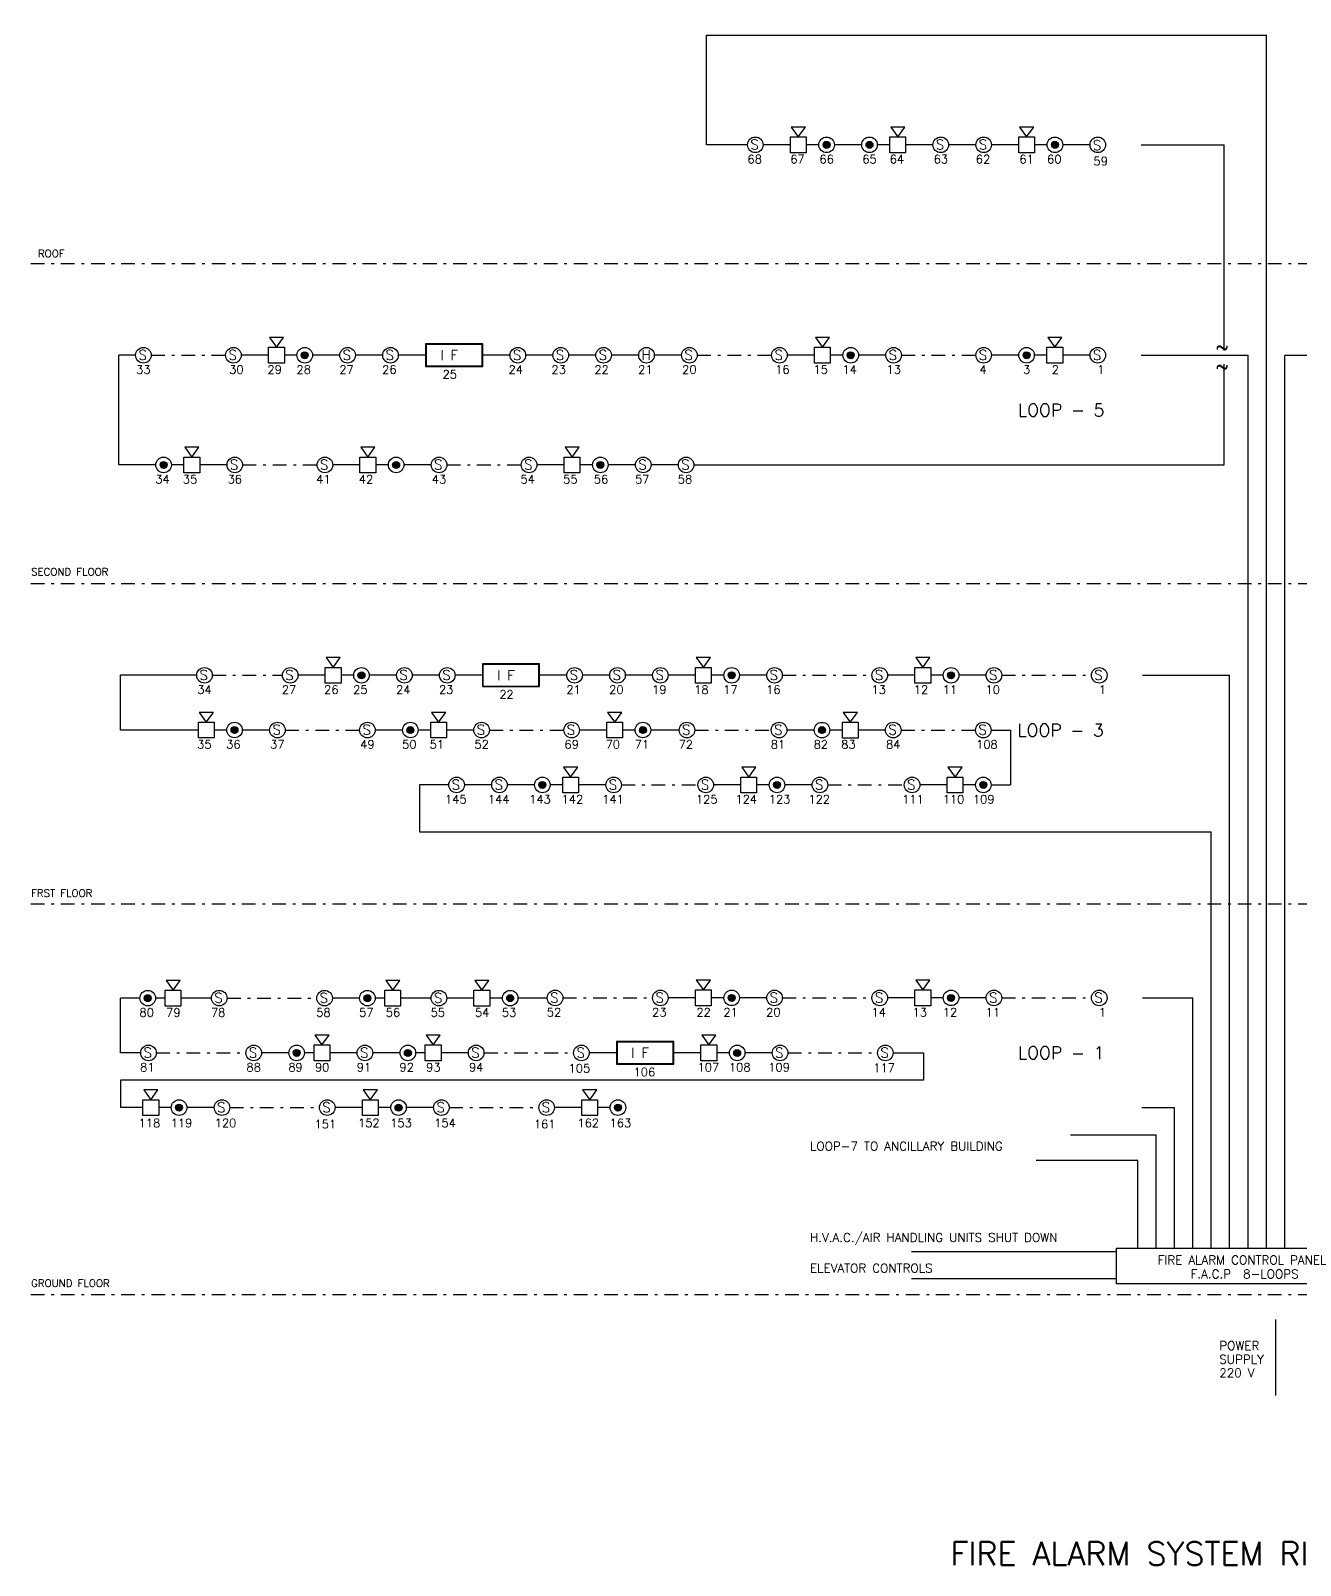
# Model space of a CAD drawing. Extents: x -203182.1 to -203089.7, y 65420 to 65476.
# Drawn here: x -203182.1 to -203135.9, y 65420 to 65476 of the extents above; entities that cross this region are included whole.
import ezdxf
from ezdxf.enums import TextEntityAlignment as Align

# ---------------------------------------------------------------- set-up
doc = ezdxf.new("R2010")
doc.units = 0
doc.header["$MEASUREMENT"] = 0
doc.linetypes.add('DASHDOT', pattern=[1, 0.5, -0.25, 0, -0.25])
doc.layers.get('0').update_dxf_attribs({"linetype": 'CONTINUOUS'})
for name, color, linetype in [('DOOR-NO', 5, 'CONTINUOUS'), ('E-CLINE', 2, 'CONTINUOUS'), ('E-FIRE', 4, 'CONTINUOUS'), ('FA', 100, 'CONTINUOUS'), ('LAYER1', 2, 'CONTINUOUS')]:
    doc.layers.add(name, color=color, linetype=linetype)
doc.styles.add('ROMANS', font='ROMANS.shx', dxfattribs={"height": 200})

# ---------------------------------------------------------------- blocks, each defined once
blk = doc.blocks.new('MCP')
at = {"color": 5}
for p, q in [((-88, -9), (9, 88)), ((-82, 33), (-33, 82)), ((-80, -36), (36, 80)), ((-66, -58), (58, 66)), ((-47, -74), (74, 47)), ((-23, -85), (85, 23)), ((10, -88), (88, -10))]:
    blk.add_line(p, q, dxfattribs=at)
at = {"layer": 'E-FIRE'}
blk.add_circle((0, 0), 197, dxfattribs=at)
at = {"layer": 'E-FIRE', "color": 4}
blk.add_circle((0, 0), 88.1, dxfattribs=at)

msp = doc.modelspace()

# ---------------------------------------------------------------- linework, layer by layer
at = {"layer": 'DOOR-NO', "color": 4}
for p, q in [((-203172.435, 65464.127), (-203172.894, 65464.127)), ((-203152.532, 65464.127), (-203152.991, 65464.127)), ((-203169.103, 65460.128), (-203169.562, 65460.128)), ((-203161.658, 65460.128), (-203162.117, 65460.128)), ((-203170.366, 65452.46), (-203170.825, 65452.46)), ((-203156.872, 65452.46), (-203157.331, 65452.46)), ((-203148.873, 65452.46), (-203149.332, 65452.46)), ((-203160.105, 65450.465), (-203160.564, 65450.465)), ((-203155.218, 65448.465), (-203155.677, 65448.465)), ((-203147.698, 65448.465), (-203148.157, 65448.465)), ((-203156.872, 65440.702), (-203157.331, 65440.702)), ((-203148.873, 65440.702), (-203149.332, 65440.702)), ((-203177.015, 65436.703), (-203177.474, 65436.703)), ((-203169.016, 65436.703), (-203169.475, 65436.703)), ((-203161.016, 65436.703), (-203161.475, 65436.703))]:
    msp.add_line(p, q, dxfattribs=at)
at = {"layer": 'E-FIRE', "color": 4}
for p, q in [((-203167.745, 65464.54), (-203167.745, 65463.714)), ((-203165.662, 65464.54), (-203167.745, 65464.54)), ((-203167.724, 65464.519), (-203167.724, 65463.736)), ((-203165.684, 65464.519), (-203167.724, 65464.519)), ((-203165.684, 65463.736), (-203165.684, 65464.519)), ((-203165.662, 65463.714), (-203165.662, 65464.54)), ((-203167.745, 65463.714), (-203165.662, 65463.714)), ((-203167.724, 65463.736), (-203165.684, 65463.736)), ((-203163.593, 65452.873), (-203165.676, 65452.873)), ((-203165.676, 65452.873), (-203165.676, 65452.047)), ((-203163.615, 65452.852), (-203165.655, 65452.852)), ((-203165.655, 65452.852), (-203165.655, 65452.068)), ((-203163.615, 65452.068), (-203163.615, 65452.852)), ((-203163.593, 65452.047), (-203163.593, 65452.873)), ((-203165.676, 65452.047), (-203163.593, 65452.047)), ((-203165.655, 65452.068), (-203163.615, 65452.068)), ((-203160.784, 65439.11), (-203160.784, 65438.284)), ((-203158.702, 65439.11), (-203160.784, 65439.11)), ((-203160.763, 65439.089), (-203160.763, 65438.306)), ((-203158.723, 65439.089), (-203160.763, 65439.089)), ((-203158.723, 65438.306), (-203158.723, 65439.089)), ((-203158.702, 65438.284), (-203158.702, 65439.11)), ((-203160.784, 65438.284), (-203158.702, 65438.284)), ((-203160.763, 65438.306), (-203158.723, 65438.306))]:
    msp.add_line(p, q, dxfattribs=at)
at = {"layer": 'E-FIRE'}
for points in [[(-203154.158, 65472.084), (-203153.899, 65472.438), (-203154.415, 65472.438), (-203154.158, 65472.084)], [(-203150.533, 65472.084), (-203150.274, 65472.438), (-203150.79, 65472.438), (-203150.533, 65472.084)], [(-203145.834, 65472.084), (-203145.575, 65472.438), (-203146.091, 65472.438), (-203145.834, 65472.084)], [(-203153.87, 65471.508), (-203154.446, 65471.508), (-203154.446, 65472.084), (-203153.87, 65472.084)], [(-203150.245, 65471.508), (-203150.821, 65471.508), (-203150.821, 65472.084), (-203150.245, 65472.084)], [(-203145.546, 65471.508), (-203146.122, 65471.508), (-203146.122, 65472.084), (-203145.546, 65472.084)], [(-203173.182, 65464.415), (-203172.924, 65464.77), (-203173.439, 65464.77), (-203173.182, 65464.415)], [(-203153.279, 65464.415), (-203153.02, 65464.77), (-203153.536, 65464.77), (-203153.279, 65464.415)], [(-203144.807, 65464.415), (-203144.549, 65464.77), (-203145.064, 65464.77), (-203144.807, 65464.415)], [(-203172.894, 65463.839), (-203173.47, 65463.839), (-203173.47, 65464.415), (-203172.894, 65464.415)], [(-203152.991, 65463.839), (-203153.567, 65463.839), (-203153.567, 65464.415), (-203152.991, 65464.415)], [(-203144.519, 65463.839), (-203145.095, 65463.839), (-203145.095, 65464.415), (-203144.519, 65464.415)], [(-203176.268, 65460.416), (-203176.009, 65460.771), (-203176.525, 65460.771), (-203176.268, 65460.416)], [(-203169.85, 65460.416), (-203169.591, 65460.771), (-203170.107, 65460.771), (-203169.85, 65460.416)], [(-203162.405, 65460.416), (-203162.146, 65460.771), (-203162.662, 65460.771), (-203162.405, 65460.416)], [(-203175.98, 65459.84), (-203176.556, 65459.84), (-203176.556, 65460.416), (-203175.98, 65460.416)], [(-203169.562, 65459.84), (-203170.138, 65459.84), (-203170.138, 65460.416), (-203169.562, 65460.416)], [(-203162.117, 65459.84), (-203162.693, 65459.84), (-203162.693, 65460.416), (-203162.117, 65460.416)], [(-203170.825, 65452.172), (-203171.401, 65452.172), (-203171.401, 65452.748), (-203170.825, 65452.748)], [(-203171.113, 65452.748), (-203170.855, 65453.103), (-203171.37, 65453.103), (-203171.113, 65452.748)], [(-203157.331, 65452.172), (-203157.907, 65452.172), (-203157.907, 65452.748), (-203157.331, 65452.748)], [(-203157.619, 65452.748), (-203157.361, 65453.103), (-203157.876, 65453.103), (-203157.619, 65452.748)], [(-203149.332, 65452.172), (-203149.908, 65452.172), (-203149.908, 65452.748), (-203149.332, 65452.748)], [(-203149.62, 65452.748), (-203149.361, 65453.103), (-203149.877, 65453.103), (-203149.62, 65452.748)], [(-203175.742, 65450.753), (-203175.483, 65451.108), (-203175.999, 65451.108), (-203175.742, 65450.753)], [(-203167.27, 65450.753), (-203167.012, 65451.108), (-203167.527, 65451.108), (-203167.27, 65450.753)], [(-203160.852, 65450.753), (-203160.594, 65451.108), (-203161.109, 65451.108), (-203160.852, 65450.753)], [(-203152.264, 65450.75), (-203152.005, 65451.105), (-203152.521, 65451.105), (-203152.264, 65450.75)], [(-203175.454, 65450.177), (-203176.03, 65450.177), (-203176.03, 65450.753), (-203175.454, 65450.753)], [(-203166.982, 65450.177), (-203167.558, 65450.177), (-203167.558, 65450.753), (-203166.982, 65450.753)], [(-203160.564, 65450.177), (-203161.14, 65450.177), (-203161.14, 65450.753), (-203160.564, 65450.753)], [(-203151.976, 65450.174), (-203152.552, 65450.174), (-203152.552, 65450.75), (-203151.976, 65450.75)], [(-203162.458, 65448.753), (-203162.199, 65449.107), (-203162.715, 65449.107), (-203162.458, 65448.753)], [(-203155.965, 65448.753), (-203155.706, 65449.107), (-203156.222, 65449.107), (-203155.965, 65448.753)], [(-203148.445, 65448.753), (-203148.186, 65449.107), (-203148.702, 65449.107), (-203148.445, 65448.753)], [(-203162.17, 65448.177), (-203162.746, 65448.177), (-203162.746, 65448.753), (-203162.17, 65448.753)], [(-203155.677, 65448.177), (-203156.253, 65448.177), (-203156.253, 65448.753), (-203155.677, 65448.753)], [(-203148.157, 65448.177), (-203148.733, 65448.177), (-203148.733, 65448.753), (-203148.157, 65448.753)], [(-203176.95, 65440.98), (-203176.691, 65441.334), (-203177.207, 65441.334), (-203176.95, 65440.98)], [(-203168.943, 65440.98), (-203168.684, 65441.334), (-203169.2, 65441.334), (-203168.943, 65440.98)], [(-203165.693, 65440.98), (-203165.434, 65441.334), (-203165.95, 65441.334), (-203165.693, 65440.98)], [(-203157.331, 65440.414), (-203157.907, 65440.414), (-203157.907, 65440.99), (-203157.331, 65440.99)], [(-203157.619, 65440.99), (-203157.361, 65441.344), (-203157.876, 65441.344), (-203157.619, 65440.99)], [(-203149.332, 65440.414), (-203149.908, 65440.414), (-203149.908, 65440.99), (-203149.332, 65440.99)], [(-203149.62, 65440.99), (-203149.361, 65441.344), (-203149.877, 65441.344), (-203149.62, 65440.99)], [(-203176.662, 65440.404), (-203177.238, 65440.404), (-203177.238, 65440.98), (-203176.662, 65440.98)], [(-203168.655, 65440.404), (-203169.231, 65440.404), (-203169.231, 65440.98), (-203168.655, 65440.98)], [(-203165.405, 65440.404), (-203165.981, 65440.404), (-203165.981, 65440.98), (-203165.405, 65440.98)], [(-203171.523, 65438.985), (-203171.265, 65439.34), (-203171.78, 65439.34), (-203171.523, 65438.985)], [(-203167.469, 65438.985), (-203167.21, 65439.34), (-203167.726, 65439.34), (-203167.469, 65438.985)], [(-203157.418, 65438.985), (-203157.159, 65439.34), (-203157.675, 65439.34), (-203157.418, 65438.985)], [(-203171.235, 65438.409), (-203171.811, 65438.409), (-203171.811, 65438.985), (-203171.235, 65438.985)], [(-203167.181, 65438.409), (-203167.757, 65438.409), (-203167.757, 65438.985), (-203167.181, 65438.985)], [(-203157.13, 65438.409), (-203157.706, 65438.409), (-203157.706, 65438.985), (-203157.13, 65438.985)], [(-203177.762, 65436.991), (-203177.503, 65437.345), (-203178.019, 65437.345), (-203177.762, 65436.991)], [(-203169.763, 65436.991), (-203169.504, 65437.345), (-203170.02, 65437.345), (-203169.763, 65436.991)], [(-203161.763, 65436.991), (-203161.505, 65437.345), (-203162.02, 65437.345), (-203161.763, 65436.991)], [(-203177.474, 65436.415), (-203178.05, 65436.415), (-203178.05, 65436.991), (-203177.474, 65436.991)], [(-203169.475, 65436.415), (-203170.051, 65436.415), (-203170.051, 65436.991), (-203169.475, 65436.991)], [(-203161.475, 65436.415), (-203162.051, 65436.415), (-203162.051, 65436.991), (-203161.475, 65436.991)]]:
    msp.add_lwpolyline(points, close=True, dxfattribs=at)
at = {"layer": 'E-FIRE', "color": 4}
for centre in [(-203155.725, 65471.796), (-203148.965, 65471.796), (-203147.402, 65471.796), (-203143.24, 65471.796), (-203178.033, 65464.127), (-203174.75, 65464.127), (-203170.588, 65464.127), (-203169.025, 65464.127), (-203164.383, 65464.127), (-203162.819, 65464.127), (-203161.256, 65464.127), (-203159.692, 65464.127), (-203158.129, 65464.127), (-203154.846, 65464.127), (-203150.684, 65464.127), (-203147.402, 65464.127), (-203143.24, 65464.127), (-203174.7, 65460.128), (-203171.417, 65460.128), (-203167.255, 65460.128), (-203163.973, 65460.128), (-203159.811, 65460.128), (-203158.247, 65460.128), (-203175.805, 65452.46), (-203172.681, 65452.46), (-203168.519, 65452.46), (-203166.956, 65452.46), (-203162.314, 65452.46), (-203160.75, 65452.46), (-203159.187, 65452.46), (-203155.025, 65452.46), (-203151.188, 65452.46), (-203147.026, 65452.46), (-203143.188, 65452.46), (-203173.147, 65450.465), (-203169.865, 65450.465), (-203165.703, 65450.465), (-203162.42, 65450.465), (-203158.217, 65450.462), (-203154.858, 65450.462), (-203150.697, 65450.462), (-203147.414, 65450.462), (-203166.616, 65448.465), (-203165.052, 65448.465), (-203160.89, 65448.465), (-203157.532, 65448.465), (-203153.37, 65448.465), (-203150.012, 65448.465), (-203175.267, 65440.692), (-203171.429, 65440.692), (-203167.26, 65440.692), (-203163.024, 65440.702), (-203159.187, 65440.702), (-203155.025, 65440.702), (-203151.188, 65440.702), (-203147.026, 65440.702), (-203143.188, 65440.702), (-203177.847, 65438.697), (-203174.01, 65438.697), (-203169.956, 65438.697), (-203165.902, 65438.697), (-203162.064, 65438.697), (-203154.824, 65438.697), (-203150.986, 65438.697), (-203175.168, 65436.703), (-203171.33, 65436.703), (-203167.169, 65436.703), (-203163.331, 65436.703)]:
    msp.add_circle(centre, 0.284, dxfattribs=at)
at = {"layer": 'FA', "color": 4}
for p, q in [((-203157.504, 65475.795), (-203137.094, 65475.795)), ((-203157.504, 65471.796), (-203157.504, 65475.795)), ((-203156.009, 65471.796), (-203157.504, 65471.796)), ((-203154.446, 65471.796), (-203155.441, 65471.796)), ((-203153.411, 65471.796), (-203153.87, 65471.796)), ((-203151.847, 65471.796), (-203152.843, 65471.796)), ((-203150.821, 65471.796), (-203151.28, 65471.796)), ((-203149.249, 65471.796), (-203150.245, 65471.796)), ((-203147.685, 65471.796), (-203148.681, 65471.796)), ((-203146.122, 65471.796), (-203147.118, 65471.796)), ((-203145.087, 65471.796), (-203145.546, 65471.796)), ((-203143.524, 65471.796), (-203144.519, 65471.796)), ((-203141.66, 65471.796), (-203138.633, 65471.796)), ((-203178.924, 65460.128), (-203178.924, 65464.127)), ((-203178.317, 65464.127), (-203178.924, 65464.127)), ((-203173.47, 65464.127), (-203174.466, 65464.127)), ((-203172.435, 65464.127), (-203172.894, 65464.127)), ((-203170.872, 65464.127), (-203171.868, 65464.127)), ((-203169.309, 65464.127), (-203170.304, 65464.127)), ((-203167.745, 65464.127), (-203168.741, 65464.127)), ((-203164.667, 65464.127), (-203165.662, 65464.127)), ((-203163.103, 65464.127), (-203164.099, 65464.127)), ((-203161.54, 65464.127), (-203162.535, 65464.127)), ((-203159.976, 65464.127), (-203160.972, 65464.127)), ((-203158.413, 65464.127), (-203159.409, 65464.127)), ((-203153.567, 65464.127), (-203154.562, 65464.127)), ((-203152.532, 65464.127), (-203152.991, 65464.127)), ((-203150.968, 65464.127), (-203151.964, 65464.127)), ((-203146.122, 65464.127), (-203147.118, 65464.127)), ((-203145.095, 65464.127), (-203145.554, 65464.127)), ((-203143.524, 65464.127), (-203144.519, 65464.127)), ((-203141.66, 65464.127), (-203137.764, 65464.127)), ((-203131.425, 65464.121), (-203136.424, 65464.121)), ((-203177.582, 65460.128), (-203178.924, 65460.128)), ((-203176.556, 65460.128), (-203177.015, 65460.128)), ((-203174.984, 65460.128), (-203175.98, 65460.128)), ((-203170.138, 65460.128), (-203171.133, 65460.128)), ((-203169.103, 65460.128), (-203169.562, 65460.128)), ((-203167.539, 65460.128), (-203168.535, 65460.128)), ((-203162.693, 65460.128), (-203163.689, 65460.128)), ((-203161.658, 65460.128), (-203162.117, 65460.128)), ((-203160.094, 65460.128), (-203161.09, 65460.128)), ((-203158.531, 65460.128), (-203159.527, 65460.128)), ((-203157.963, 65460.128), (-203138.633, 65460.128)), ((-203178.873, 65450.465), (-203178.873, 65452.46)), ((-203176.089, 65452.46), (-203178.873, 65452.46)), ((-203171.401, 65452.46), (-203172.397, 65452.46)), ((-203170.366, 65452.46), (-203170.825, 65452.46)), ((-203168.803, 65452.46), (-203169.799, 65452.46)), ((-203167.24, 65452.46), (-203168.235, 65452.46)), ((-203165.676, 65452.46), (-203166.672, 65452.46)), ((-203162.598, 65452.46), (-203163.593, 65452.46)), ((-203161.034, 65452.46), (-203162.03, 65452.46)), ((-203159.471, 65452.46), (-203160.467, 65452.46)), ((-203157.907, 65452.46), (-203158.903, 65452.46)), ((-203156.872, 65452.46), (-203157.331, 65452.46)), ((-203155.309, 65452.46), (-203156.305, 65452.46)), ((-203149.908, 65452.46), (-203150.904, 65452.46)), ((-203148.873, 65452.46), (-203149.332, 65452.46)), ((-203147.31, 65452.46), (-203148.305, 65452.46)), ((-203141.608, 65452.46), (-203138.434, 65452.46)), ((-203176.03, 65450.465), (-203178.873, 65450.465)), ((-203174.995, 65450.465), (-203175.454, 65450.465)), ((-203173.431, 65450.465), (-203174.427, 65450.465)), ((-203168.585, 65450.465), (-203169.581, 65450.465)), ((-203167.558, 65450.465), (-203168.017, 65450.465)), ((-203165.987, 65450.465), (-203166.982, 65450.465)), ((-203161.14, 65450.465), (-203162.136, 65450.465)), ((-203160.105, 65450.465), (-203160.564, 65450.465)), ((-203158.5, 65450.462), (-203159.496, 65450.462)), ((-203153.579, 65450.462), (-203154.575, 65450.462)), ((-203152.552, 65450.462), (-203153.011, 65450.462)), ((-203150.98, 65450.462), (-203151.976, 65450.462)), ((-203147.13, 65450.462), (-203146.418, 65450.462)), ((-203146.418, 65450.462), (-203146.418, 65448.465)), ((-203166.899, 65448.465), (-203167.964, 65448.465)), ((-203167.964, 65448.465), (-203167.964, 65446.753)), ((-203165.336, 65448.465), (-203166.332, 65448.465)), ((-203163.773, 65448.465), (-203164.768, 65448.465)), ((-203162.746, 65448.465), (-203163.205, 65448.465)), ((-203161.174, 65448.465), (-203162.17, 65448.465)), ((-203156.253, 65448.465), (-203157.248, 65448.465)), ((-203155.218, 65448.465), (-203155.677, 65448.465)), ((-203153.654, 65448.465), (-203154.65, 65448.465)), ((-203148.733, 65448.465), (-203149.728, 65448.465)), ((-203147.698, 65448.465), (-203148.157, 65448.465)), ((-203147.13, 65448.465), (-203146.418, 65448.465)), ((-203167.964, 65446.753), (-203139.104, 65446.753)), ((-203178.156, 65440.692), (-203178.873, 65440.692)), ((-203178.873, 65438.697), (-203178.873, 65440.692)), ((-203177.237, 65440.692), (-203177.589, 65440.692)), ((-203175.551, 65440.692), (-203176.662, 65440.692)), ((-203170.15, 65440.692), (-203171.146, 65440.692)), ((-203169.231, 65440.692), (-203169.582, 65440.692)), ((-203167.544, 65440.692), (-203168.655, 65440.692)), ((-203165.981, 65440.692), (-203166.976, 65440.692)), ((-203164.946, 65440.692), (-203165.405, 65440.692)), ((-203163.308, 65440.692), (-203164.378, 65440.692)), ((-203157.907, 65440.702), (-203158.903, 65440.702)), ((-203156.872, 65440.702), (-203157.331, 65440.702)), ((-203155.309, 65440.702), (-203156.305, 65440.702)), ((-203149.908, 65440.702), (-203150.904, 65440.702)), ((-203148.873, 65440.702), (-203149.332, 65440.702)), ((-203147.31, 65440.702), (-203148.305, 65440.702)), ((-203141.608, 65440.702), (-203139.773, 65440.702)), ((-203178.131, 65438.697), (-203178.873, 65438.697)), ((-203172.73, 65438.697), (-203173.726, 65438.697)), ((-203171.811, 65438.697), (-203172.163, 65438.697)), ((-203170.239, 65438.697), (-203171.235, 65438.697)), ((-203168.676, 65438.697), (-203169.672, 65438.697)), ((-203167.757, 65438.697), (-203168.108, 65438.697)), ((-203166.185, 65438.697), (-203167.181, 65438.697)), ((-203160.784, 65438.697), (-203161.78, 65438.697)), ((-203157.706, 65438.697), (-203158.702, 65438.697)), ((-203156.671, 65438.697), (-203157.13, 65438.697)), ((-203155.107, 65438.697), (-203156.103, 65438.697)), ((-203150.702, 65438.697), (-203149.598, 65438.697)), ((-203149.598, 65438.697), (-203149.598, 65437.701)), ((-203149.598, 65437.701), (-203178.873, 65437.701)), ((-203178.873, 65437.701), (-203178.873, 65436.703)), ((-203178.05, 65436.703), (-203178.873, 65436.703)), ((-203177.015, 65436.703), (-203177.474, 65436.703)), ((-203175.452, 65436.703), (-203176.448, 65436.703)), ((-203170.051, 65436.703), (-203171.047, 65436.703)), ((-203169.016, 65436.703), (-203169.475, 65436.703)), ((-203167.452, 65436.703), (-203168.448, 65436.703)), ((-203162.051, 65436.703), (-203163.047, 65436.703)), ((-203161.016, 65436.703), (-203161.475, 65436.703)), ((-203141.64, 65436.703), (-203140.443, 65436.703)), ((-203144.236, 65435.711), (-203141.113, 65435.711)), ((-203144.908, 65434.777), (-203145.486, 65434.777)), ((-203144.26, 65434.777), (-203144.908, 65434.777)), ((-203141.783, 65434.777), (-203144.26, 65434.777)), ((-203150.028, 65431.452), (-203142.561, 65431.452)), ((-203150.028, 65430.468), (-203142.561, 65430.468)), ((-203132.404, 65430.275), (-203142.561, 65430.275)), ((-203136.759, 65428.979), (-203136.759, 65426.208))]:
    msp.add_line(p, q, dxfattribs=at)
at = {"layer": 'FA', "color": 4, "linetype": 'Continuous'}
for p, q in [((-203137.094, 65431.584), (-203137.094, 65475.795)), ((-203138.633, 65464.304), (-203138.633, 65471.796)), ((-203137.764, 65431.584), (-203137.764, 65464.127)), ((-203136.424, 65431.584), (-203136.424, 65464.121)), ((-203138.633, 65460.128), (-203138.633, 65463.797)), ((-203138.434, 65431.584), (-203138.434, 65452.46)), ((-203139.104, 65431.584), (-203139.104, 65446.753)), ((-203139.773, 65431.584), (-203139.773, 65440.702)), ((-203140.443, 65431.584), (-203140.443, 65436.703)), ((-203141.113, 65431.584), (-203141.113, 65435.711)), ((-203141.783, 65431.584), (-203141.783, 65434.777)), ((-203142.561, 65431.584), (-203132.404, 65431.584)), ((-203142.561, 65430.275), (-203142.561, 65431.584))]:
    msp.add_line(p, q, dxfattribs=at)
at = {"layer": 'FA', "color": 4, "linetype": 'DASHDOT'}
for p, q in [((-203177.749, 65464.127), (-203175.034, 65464.127)), ((-203157.845, 65464.127), (-203155.13, 65464.127)), ((-203150.401, 65464.127), (-203147.685, 65464.127)), ((-203174.416, 65460.128), (-203171.701, 65460.128)), ((-203166.972, 65460.128), (-203164.256, 65460.128)), ((-203175.521, 65452.46), (-203172.965, 65452.46)), ((-203154.741, 65452.46), (-203151.471, 65452.46)), ((-203146.742, 65452.46), (-203143.472, 65452.46)), ((-203172.864, 65450.465), (-203170.148, 65450.465)), ((-203165.419, 65450.465), (-203162.704, 65450.465)), ((-203157.933, 65450.462), (-203155.142, 65450.462)), ((-203150.413, 65450.462), (-203147.698, 65450.462)), ((-203160.607, 65448.465), (-203157.816, 65448.465)), ((-203153.087, 65448.465), (-203150.296, 65448.465)), ((-203174.983, 65440.692), (-203171.713, 65440.692)), ((-203162.741, 65440.702), (-203159.471, 65440.702)), ((-203154.741, 65440.702), (-203151.471, 65440.702)), ((-203146.742, 65440.702), (-203143.472, 65440.702)), ((-203177.564, 65438.697), (-203174.294, 65438.697)), ((-203165.618, 65438.697), (-203162.348, 65438.697)), ((-203154.54, 65438.697), (-203151.27, 65438.697)), ((-203174.884, 65436.703), (-203171.614, 65436.703)), ((-203166.885, 65436.703), (-203163.615, 65436.703))]:
    msp.add_line(p, q, dxfattribs=at)
at = {"layer": 'FA', "color": 4}
for points in [[(-203142.988, 65475.795, 0, 0, 0), (-203142.34, 65475.795, 0.324, 0, 0), (-203141.692, 65475.795, 0, 0, 0)], [(-203141.66, 65471.796, 0, 0, 0), (-203142.308, 65471.796, 0.324, 0, 0), (-203142.956, 65471.796, 0, 0, 0)], [(-203141.66, 65464.127, 0, 0, 0), (-203142.308, 65464.127, 0.324, 0, 0), (-203142.956, 65464.127, 0, 0, 0)], [(-203142.988, 65460.128, 0, 0, 0), (-203142.34, 65460.128, 0.324, 0, 0), (-203141.692, 65460.128, 0, 0, 0)], [(-203141.608, 65452.46, 0, 0, 0), (-203142.256, 65452.46, 0.324, 0, 0), (-203142.904, 65452.46, 0, 0, 0)], [(-203142.936, 65446.753, 0, 0, 0), (-203142.288, 65446.753, 0.324, 0, 0), (-203141.64, 65446.753, 0, 0, 0)], [(-203141.608, 65440.702, 0, 0, 0), (-203142.256, 65440.702, 0.324, 0, 0), (-203142.904, 65440.702, 0, 0, 0)], [(-203160.449, 65436.703, 0, 0, 0), (-203142.288, 65436.703, 0.324, 0, 0), (-203141.64, 65436.703, 0, 0, 0)], [(-203145.486, 65435.711, 0, 0, 0), (-203144.884, 65435.711, 0.324, 0, 0), (-203144.236, 65435.711, 0, 0, 0)], [(-203142.914, 65434.777, 0, 0, 0), (-203144.269, 65434.777, 0.324, 0, 0), (-203144.917, 65434.777, 0, 0, 0)], [(-203150.028, 65431.452, 0, 0, 0), (-203150.676, 65431.452, 0.324, 0, 0), (-203151.324, 65431.452, 0, 0, 0)], [(-203150.028, 65430.468, 0, 0, 0), (-203150.676, 65430.468, 0.324, 0, 0), (-203151.324, 65430.468, 0, 0, 0)], [(-203136.759, 65428.979, 0, 0, 0), (-203136.759, 65429.627, 0.324, 0, 0), (-203136.759, 65430.275, 0, 0, 0)]]:
    msp.add_lwpolyline(points, format="xyseb", dxfattribs=at)
at = {"layer": 'LAYER1', "color": 1, "linetype": 'DASHDOT'}
for p, q in [((-203182.141, 65467.471), (-203089.708, 65467.471)), ((-203182.141, 65455.803), (-203089.708, 65455.803)), ((-203182.141, 65444.136), (-203089.708, 65444.136)), ((-203182.141, 65429.884), (-203089.708, 65429.884))]:
    msp.add_line(p, q, dxfattribs=at)

# ---------------------------------------------------------------- block references
at = {"layer": 'E-CLINE', "color": 4, "xscale": 0.00144, "yscale": 0.00144, "zscale": 0.00144}
for p in [(-203153.127, 65471.796), (-203151.563, 65471.796), (-203144.803, 65471.796), (-203172.152, 65464.127), (-203152.248, 65464.127), (-203145.838, 65464.127), (-203177.298, 65460.128), (-203168.819, 65460.128), (-203161.374, 65460.128), (-203170.083, 65452.46), (-203156.588, 65452.46), (-203148.589, 65452.46), (-203174.711, 65450.465), (-203168.301, 65450.465), (-203159.822, 65450.465), (-203153.295, 65450.462), (-203163.489, 65448.465), (-203154.934, 65448.465), (-203147.414, 65448.465), (-203177.873, 65440.692), (-203169.866, 65440.692), (-203164.662, 65440.692), (-203156.588, 65440.702), (-203148.589, 65440.702), (-203172.446, 65438.697), (-203168.392, 65438.697), (-203156.387, 65438.697), (-203176.731, 65436.703), (-203168.732, 65436.703), (-203160.733, 65436.703)]:
    msp.add_blockref('MCP', p, dxfattribs=at)

# ---------------------------------------------------------------- texts
at = {"layer": 'E-FIRE', "color": 4, "style": 'ROMANS'}
for s, p in [('S', (-203155.907, 65471.628)), ('S', (-203149.147, 65471.628)), ('S', (-203147.583, 65471.628)), ('S', (-203143.421, 65471.603)), ('S', (-203178.214, 65463.959)), ('S', (-203174.932, 65463.959)), ('S', (-203170.77, 65463.959)), ('S', (-203169.206, 65463.959)), ('I F', (-203167.209, 65463.948)), ('S', (-203164.564, 65463.959)), ('S', (-203163.001, 65463.959)), ('S', (-203161.437, 65463.959)), ('H', (-203159.874, 65463.959)), ('S', (-203158.311, 65463.959)), ('S', (-203155.028, 65463.959)), ('S', (-203150.866, 65463.959)), ('S', (-203147.583, 65463.959)), ('S', (-203143.421, 65463.959)), ('S', (-203174.881, 65459.961)), ('S', (-203171.599, 65459.961)), ('S', (-203167.437, 65459.961)), ('S', (-203164.154, 65459.961)), ('S', (-203159.992, 65459.961)), ('S', (-203158.429, 65459.961)), ('S', (-203175.987, 65452.292)), ('S', (-203172.863, 65452.292)), ('S', (-203168.701, 65452.292)), ('S', (-203167.137, 65452.292)), ('I F', (-203165.14, 65452.28)), ('S', (-203162.495, 65452.292)), ('S', (-203160.932, 65452.292)), ('S', (-203159.368, 65452.292)), ('S', (-203155.207, 65452.292)), ('S', (-203151.369, 65452.292)), ('S', (-203147.207, 65452.292)), ('S', (-203143.37, 65452.292)), ('S', (-203173.329, 65450.298)), ('S', (-203170.046, 65450.298)), ('S', (-203165.884, 65450.298)), ('S', (-203162.602, 65450.298)), ('S', (-203158.398, 65450.295)), ('S', (-203155.04, 65450.295)), ('S', (-203150.878, 65450.295)), ('S', (-203147.595, 65450.295)), ('S', (-203166.797, 65448.297)), ('S', (-203165.234, 65448.297)), ('S', (-203161.072, 65448.297)), ('S', (-203157.714, 65448.297)), ('S', (-203153.552, 65448.297)), ('S', (-203150.194, 65448.297)), ('S', (-203175.448, 65440.524)), ('S', (-203171.611, 65440.524)), ('S', (-203167.442, 65440.524)), ('S', (-203163.206, 65440.534)), ('S', (-203159.368, 65440.534)), ('S', (-203155.207, 65440.534)), ('S', (-203151.369, 65440.534)), ('S', (-203147.207, 65440.534)), ('S', (-203143.37, 65440.534)), ('S', (-203178.029, 65438.529)), ('S', (-203174.191, 65438.529)), ('S', (-203170.137, 65438.529)), ('S', (-203166.083, 65438.529)), ('S', (-203162.246, 65438.529)), ('I F', (-203160.248, 65438.518)), ('S', (-203155.005, 65438.529)), ('S', (-203151.168, 65438.529)), ('S', (-203175.349, 65436.535)), ('S', (-203171.512, 65436.535)), ('S', (-203167.35, 65436.535)), ('S', (-203163.513, 65436.535))]:
    msp.add_text(s, height=0.36, dxfattribs=at).set_placement(p)
at = {"layer": 'FA', "color": 4, "linetype": 'Continuous', "style": 'ROMANS'}
for s, height, p in [('68', 0.3062, (-203156.01, 65471.273)), ('67', 0.3062, (-203154.451, 65471.273)), ('66', 0.3062, (-203153.388, 65471.273)), ('65', 0.3062, (-203151.825, 65471.273)), ('64', 0.3062, (-203150.826, 65471.273)), ('63', 0.3062, (-203149.224, 65471.273)), ('62', 0.3062, (-203147.687, 65471.273)), ('61', 0.3062, (-203146.101, 65471.273)), ('60', 0.3062, (-203145.09, 65471.273)), ('59', 0.3062, (-203143.398, 65471.202)), ('~', 0.459, (-203138.939, 65464.435)), ('33', 0.3062, (-203178.296, 65463.605)), ('30', 0.3062, (-203174.904, 65463.605)), ('29', 0.3062, (-203173.512, 65463.605)), ('28', 0.3062, (-203172.454, 65463.605)), ('27', 0.3062, (-203170.891, 65463.605)), ('26', 0.3062, (-203169.327, 65463.605)), ('25', 0.3062, (-203167.126, 65463.43)), ('24', 0.3062, (-203164.72, 65463.605)), ('23', 0.3062, (-203163.156, 65463.605)), ('22', 0.3062, (-203161.593, 65463.605)), ('21', 0.3062, (-203159.995, 65463.605)), ('20', 0.3062, (-203158.392, 65463.605)), ('16', 0.3062, (-203155.001, 65463.605)), ('15', 0.3062, (-203153.608, 65463.605)), ('14', 0.3062, (-203152.55, 65463.605)), ('13', 0.3062, (-203150.947, 65463.605)), ('4', 0.306, (-203147.556, 65463.605)), ('3', 0.306, (-203145.969, 65463.605)), ('2', 0.306, (-203144.918, 65463.605)), ('1', 0.306, (-203143.256, 65463.605)), ('~', 0.459, (-203138.939, 65463.732)), ('LOOP - 5', 0.4593, (-203146.151, 65462.127)), ('34', 0.3062, (-203177.601, 65459.606)), ('35', 0.3062, (-203176.597, 65459.606)), ('36', 0.3062, (-203174.963, 65459.606)), ('41', 0.3062, (-203171.733, 65459.606)), ('42', 0.3062, (-203170.179, 65459.606)), ('43', 0.3062, (-203167.518, 65459.606)), ('54', 0.3062, (-203164.289, 65459.606)), ('55', 0.3062, (-203162.734, 65459.606)), ('56', 0.3062, (-203161.612, 65459.606)), ('57', 0.3062, (-203160.113, 65459.606)), ('58', 0.3062, (-203158.55, 65459.606)), ('34', 0.3062, (-203176.068, 65451.938)), ('27', 0.3062, (-203172.984, 65451.938)), ('26', 0.3062, (-203171.443, 65451.938)), ('25', 0.3062, (-203170.385, 65451.938)), ('24', 0.3062, (-203168.822, 65451.938)), ('23', 0.3062, (-203167.258, 65451.938)), ('22', 0.3062, (-203165.057, 65451.763)), ('21', 0.3062, (-203162.616, 65451.938)), ('20', 0.3062, (-203161.053, 65451.938)), ('19', 0.3062, (-203159.489, 65451.938)), ('18', 0.3062, (-203157.949, 65451.938)), ('17', 0.3062, (-203156.891, 65451.938)), ('16', 0.3062, (-203155.328, 65451.938)), ('13', 0.3062, (-203151.49, 65451.938)), ('12', 0.3062, (-203149.949, 65451.938)), ('11', 0.3062, (-203148.892, 65451.938)), ('10', 0.3062, (-203147.328, 65451.938)), ('1', 0.306, (-203143.204, 65451.938)), ('LOOP - 3', 0.4593, (-203146.172, 65450.46)), ('35', 0.3062, (-203176.071, 65449.943)), ('36', 0.3062, (-203175.013, 65449.943)), ('37', 0.3062, (-203173.41, 65449.943)), ('49', 0.3062, (-203170.128, 65449.943)), ('50', 0.3062, (-203168.604, 65449.943)), ('51', 0.3062, (-203167.6, 65449.943)), ('52', 0.3062, (-203165.966, 65449.943)), ('69', 0.3062, (-203162.683, 65449.943)), ('70', 0.3062, (-203161.182, 65449.943)), ('71', 0.3062, (-203160.124, 65449.943)), ('72', 0.3062, (-203158.519, 65449.94)), ('81', 0.3062, (-203155.161, 65449.94)), ('82', 0.3062, (-203153.598, 65449.94)), ('83', 0.3062, (-203152.594, 65449.94)), ('84', 0.3062, (-203150.96, 65449.94)), ('108', 0.3062, (-203147.677, 65449.94)), ('145', 0.3062, (-203167.037, 65447.942)), ('144', 0.3062, (-203165.474, 65447.942)), ('143', 0.3062, (-203163.97, 65447.942)), ('142', 0.3062, (-203162.787, 65447.942)), ('141', 0.3062, (-203161.31, 65447.942)), ('125', 0.3062, (-203157.893, 65447.942)), ('124', 0.3062, (-203156.45, 65447.942)), ('123', 0.3062, (-203155.236, 65447.942)), ('122', 0.3062, (-203153.79, 65447.942)), ('111', 0.3062, (-203150.373, 65447.942)), ('110', 0.3062, (-203148.891, 65447.942)), ('109', 0.3062, (-203147.794, 65447.942)), ('80', 0.3062, (-203178.175, 65440.169)), ('79', 0.3062, (-203177.204, 65440.169)), ('78', 0.3062, (-203175.569, 65440.169)), ('58', 0.3062, (-203171.732, 65440.169)), ('57', 0.3062, (-203170.169, 65440.169)), ('56', 0.3062, (-203169.198, 65440.169)), ('55', 0.3062, (-203167.563, 65440.169)), ('54', 0.3062, (-203165.947, 65440.169)), ('53', 0.3062, (-203164.964, 65440.169)), ('52', 0.3062, (-203163.327, 65440.179)), ('23', 0.3062, (-203159.489, 65440.179)), ('22', 0.3062, (-203157.874, 65440.179)), ('21', 0.3062, (-203156.891, 65440.179)), ('20', 0.3062, (-203155.328, 65440.179)), ('14', 0.3062, (-203151.49, 65440.179)), ('13', 0.3062, (-203149.991, 65440.179)), ('12', 0.3062, (-203148.892, 65440.179)), ('11', 0.3062, (-203147.328, 65440.179)), ('1', 0.306, (-203143.204, 65440.179)), ('LOOP - 1', 0.4593, (-203146.151, 65438.701)), ('81', 0.3062, (-203178.15, 65438.175)), ('88', 0.3062, (-203174.273, 65438.175)), ('89', 0.3062, (-203172.749, 65438.175)), ('90', 0.3062, (-203171.778, 65438.175)), ('91', 0.3062, (-203170.258, 65438.175)), ('92', 0.3062, (-203168.695, 65438.175)), ('93', 0.3062, (-203167.724, 65438.175)), ('94', 0.3062, (-203166.165, 65438.175)), ('105', 0.3062, (-203162.53, 65438.134)), ('107', 0.3062, (-203157.83, 65438.175)), ('108', 0.3062, (-203156.69, 65438.175)), ('109', 0.3062, (-203155.252, 65438.175)), ('117', 0.3062, (-203151.423, 65438.151)), ('106', 0.3062, (-203160.166, 65438)), ('118', 0.3062, (-203178.208, 65436.142)), ('119', 0.3062, (-203177.034, 65436.142)), ('120', 0.3062, (-203175.431, 65436.142)), ('151', 0.3062, (-203171.796, 65436.102)), ('152', 0.3062, (-203170.208, 65436.142)), ('153', 0.3062, (-203169.035, 65436.142)), ('154', 0.3062, (-203167.432, 65436.142)), ('161', 0.3062, (-203163.797, 65436.102)), ('162', 0.3062, (-203162.209, 65436.142)), ('163', 0.3062, (-203161.035, 65436.142))]:
    msp.add_text(s, height=height, dxfattribs=at).set_placement(p, align=Align.MIDDLE_LEFT)
for s, height, p in [('LOOP-7 TO ANCILLARY BUILDING', 0.31894, (-203153.732, 65435.138)), ('H.V.A.C./AIR HANDLING UNITS SHUT DOWN', 0.31894, (-203153.732, 65431.808)), ('ELEVATOR CONTROLS', 0.31894, (-203153.732, 65430.691)), ('FIRE ALARM CONTROL PANEL', 0.31894, (-203141.059, 65430.987)), ('F.A.C.P  8-LOOPS', 0.31894, (-203139.858, 65430.478)), ('POWER', 0.3189, (-203138.812, 65427.864)), ('SUPPLY', 0.3189, (-203138.812, 65427.368)), ('220 V', 0.3189, (-203138.812, 65426.873))]:
    msp.add_text(s, height=height, dxfattribs=at).set_placement(p)
msp.add_text('FIRE ALARM SYSTEM RISER DIAGRAM', height=0.8505, dxfattribs=at).set_placement((-203138.311, 65420.444), align=Align.MIDDLE)
at = {"layer": 'LAYER1', "color": 2, "linetype": 'Continuous', "style": 'ROMANS'}
for s, p in [('ROOF', (-203181.877, 65467.697)), ('SECOND FLOOR', (-203182.127, 65456.095)), ('FRST FLOOR', (-203182.127, 65444.385)), ('GROUND FLOOR', (-203182.127, 65430.164))]:
    msp.add_text(s, height=0.273, dxfattribs=at).set_placement(p)

doc.saveas('drawing.dxf')
